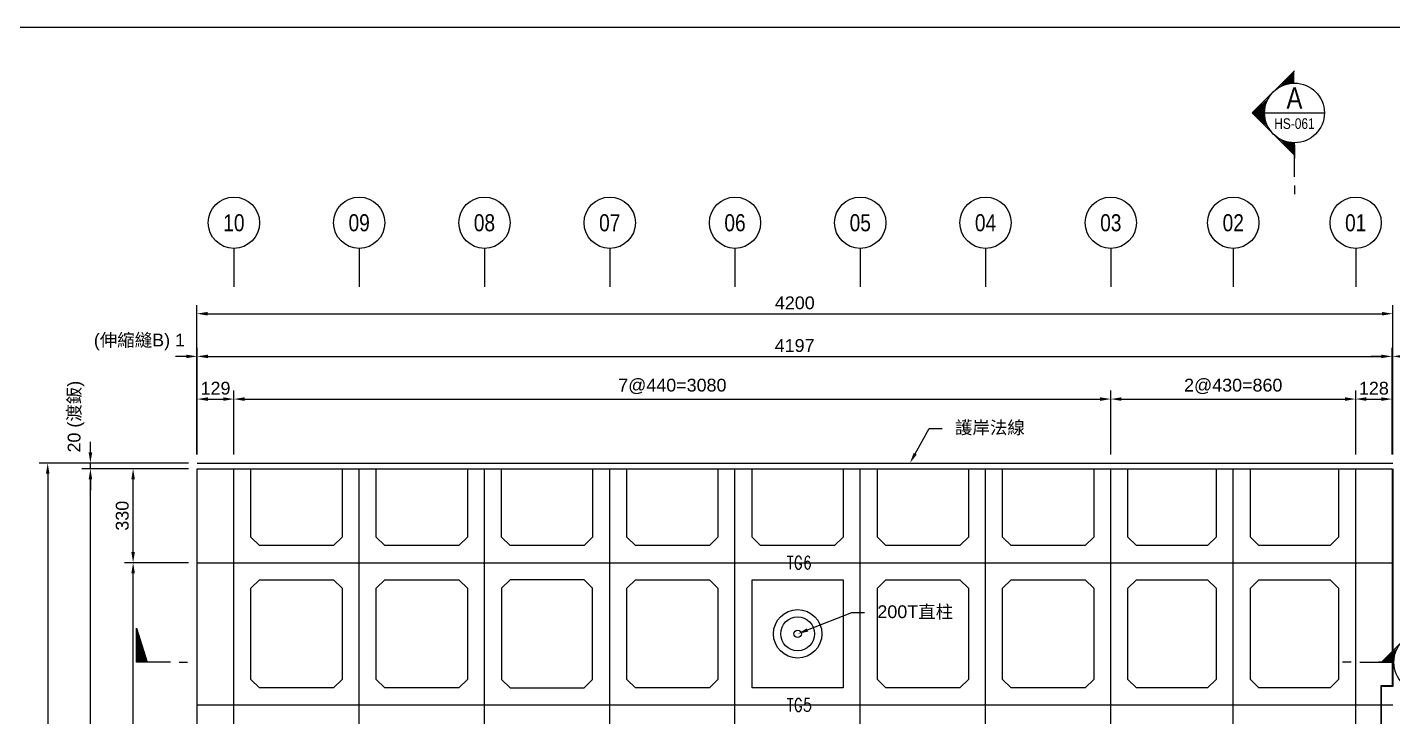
# Model space of a CAD drawing. Header units: millimetres. Extents: x 4668 to 40173, y -3560 to 14620.
# Drawn here: x 11096 to 15892, y 12197 to 14620 of the extents above; entities that cross this region are included whole.
import ezdxf
from ezdxf import colors
from ezdxf.entities.mleader import LeaderData, LeaderLine
from ezdxf.enums import TextEntityAlignment as Align
from ezdxf.math import Vec2, Vec3

# ---------------------------------------------------------------- set-up
doc = ezdxf.new("R2010")
doc.units = ezdxf.units.MM
doc.linetypes.add('CENTER', pattern=[50.8, 31.75, -6.35, 6.35, -6.35])
doc.linetypes.add('DASHED', pattern=[19.05, 12.7, -6.35])
doc.layers.get('0').transparency = 0.5
for name, color, linetype in [('DIM_03', 1, 'Continuous'), ('HB_DIM', 1, 'Continuous'), ('HB_SYMBOLS', 7, 'Continuous'), ('場鑄梁', 4, 'Continuous'), ('場鑄梁_TXT', 2, 'Continuous'), ('場鑄梁_虛線', 4, 'Continuous'), ('底圖', 7, 'Continuous'), ('直柱', 5, 'Continuous')]:
    doc.layers.add(name, color=color, linetype=linetype)
doc.layers.add('HB_0', color=7, linetype='Continuous', transparency=0.5)
doc.styles.get("Standard").update_dxf_attribs({"font": 'arial.ttf'})
doc.styles.add('結構平面-V3$0$STANDARD', font='ROMANS', dxfattribs={"width": 0.8, "bigfont": 'LCHINA.shx'})
doc.dimstyles.new('150cm', dxfattribs={"dimscale": 15, "dimtxt": 3, "dimasz": 2.5, "dimexe": 2, "dimexo": 2, "dimgap": 1, "dimtad": 1, "dimdsep": 46, "dimtxsty": 'Standard', "dimcen": 0, "dimclrt": 2, "dimadec": 0, "dimazin": 0, "dimtfac": 1, "dimtix": 1, "dimtmove": 2, "dimatfit": 3, "dimfxl": 1, "dimtolj": 1, "dimtzin": 0, "dimarcsym": 0})

# ---------------------------------------------------------------- blocks, each defined once
blk = doc.blocks.new('*D545')
at = {"layer": 'Defpoints', "color": 0}
for p in [(11821.8, 13313.2), (11692.8, 13088.2), (11821.8, 13088.2)]:
    blk.add_point(p, dxfattribs=at)
at = {"layer": 'HB_DIM', "color": 0, "lineweight": -2}
for p, q in [((11692.8, 13118.2), (11692.8, 13343.2)), ((11821.8, 13118.2), (11821.8, 13343.2)), ((11730.3, 13313.2), (11784.3, 13313.2))]:
    blk.add_line(p, q, dxfattribs=at)
at = {"layer": 'HB_DIM', "color": 0}
for points in [[(11730.3, 13319.4), (11730.3, 13306.9), (11692.8, 13313.2)], [(11784.3, 13306.9), (11784.3, 13319.4), (11821.8, 13313.2)]]:
    blk.add_solid(points, dxfattribs=at)
at = {"layer": 'HB_DIM', "color": 2, "insert": (11757.3, 13351.1), "char_height": 45, "attachment_point": 5}
blk.add_mtext('\\A1;129', dxfattribs=at)
blk = doc.blocks.new('*D546')
at = {"layer": 'Defpoints', "color": 0}
for p in [(14901.8, 13313.2), (11821.8, 13088.2), (14901.8, 13088.2)]:
    blk.add_point(p, dxfattribs=at)
at = {"layer": 'HB_DIM', "color": 0, "lineweight": -2}
for p, q in [((11821.8, 13118.2), (11821.8, 13343.2)), ((14901.8, 13118.2), (14901.8, 13343.2)), ((11859.3, 13313.2), (14864.3, 13313.2))]:
    blk.add_line(p, q, dxfattribs=at)
at = {"layer": 'HB_DIM', "color": 0}
for points in [[(11859.3, 13319.4), (11859.3, 13306.9), (11821.8, 13313.2)], [(14864.3, 13306.9), (14864.3, 13319.4), (14901.8, 13313.2)]]:
    blk.add_solid(points, dxfattribs=at)
at = {"layer": 'HB_DIM', "color": 2, "insert": (13361.8, 13357.7), "char_height": 45, "attachment_point": 5}
blk.add_mtext('\\A1;7@440=3080', dxfattribs=at)
blk = doc.blocks.new('*D547')
at = {"layer": 'Defpoints', "color": 0}
for p in [(15761.8, 13313.2), (14901.8, 13088.2), (15761.8, 13088.2)]:
    blk.add_point(p, dxfattribs=at)
at = {"layer": 'HB_DIM', "color": 0, "lineweight": -2}
for p, q in [((14901.8, 13118.2), (14901.8, 13343.2)), ((15761.8, 13118.2), (15761.8, 13343.2)), ((14939.3, 13313.2), (15724.3, 13313.2))]:
    blk.add_line(p, q, dxfattribs=at)
at = {"layer": 'HB_DIM', "color": 0}
for points in [[(14939.3, 13319.4), (14939.3, 13306.9), (14901.8, 13313.2)], [(15724.3, 13306.9), (15724.3, 13319.4), (15761.8, 13313.2)]]:
    blk.add_solid(points, dxfattribs=at)
at = {"layer": 'HB_DIM', "color": 2, "insert": (15331.8, 13357.7), "char_height": 45, "attachment_point": 5}
blk.add_mtext('\\A1;2@430=860', dxfattribs=at)
blk = doc.blocks.new('*D548')
at = {"layer": 'Defpoints', "color": 0}
for p in [(15889.8, 13313.2), (15761.8, 13088.2), (15889.8, 13088.2)]:
    blk.add_point(p, dxfattribs=at)
at = {"layer": 'HB_DIM', "color": 0, "lineweight": -2}
for p, q in [((15761.8, 13118.2), (15761.8, 13343.2)), ((15889.8, 13118.2), (15889.8, 13343.2)), ((15799.3, 13313.2), (15852.3, 13313.2))]:
    blk.add_line(p, q, dxfattribs=at)
at = {"layer": 'HB_DIM', "color": 0}
for points in [[(15799.3, 13319.4), (15799.3, 13306.9), (15761.8, 13313.2)], [(15852.3, 13306.9), (15852.3, 13319.4), (15889.8, 13313.2)]]:
    blk.add_solid(points, dxfattribs=at)
at = {"layer": 'HB_DIM', "color": 2, "insert": (15825.8, 13351.1), "char_height": 45, "attachment_point": 5}
blk.add_mtext('\\A1;128', dxfattribs=at)
blk = doc.blocks.new('*D549')
at = {"layer": 'Defpoints', "color": 0}
for p in [(15889.8, 13463.2), (11692.8, 13088.2), (15889.8, 13088.2)]:
    blk.add_point(p, dxfattribs=at)
at = {"layer": 'HB_DIM', "color": 0, "lineweight": -2}
for p, q in [((11692.8, 13118.2), (11692.8, 13493.2)), ((15889.8, 13118.2), (15889.8, 13493.2)), ((11730.3, 13463.2), (15852.3, 13463.2))]:
    blk.add_line(p, q, dxfattribs=at)
at = {"layer": 'HB_DIM', "color": 0}
for points in [[(11730.3, 13469.4), (11730.3, 13456.9), (11692.8, 13463.2)], [(15852.3, 13456.9), (15852.3, 13469.4), (15889.8, 13463.2)]]:
    blk.add_solid(points, dxfattribs=at)
at = {"layer": 'HB_DIM', "color": 2, "insert": (13791.3, 13501.1), "char_height": 45, "attachment_point": 5}
blk.add_mtext('\\A1;4197', dxfattribs=at)
blk = doc.blocks.new('*D550')
at = {"layer": 'Defpoints', "color": 0}
for p in [(15891.8, 13463.2), (15889.8, 13088.2), (15891.8, 13088.2)]:
    blk.add_point(p, dxfattribs=at)
at = {"layer": 'HB_DIM', "color": 0, "lineweight": -2}
for p, q in [((15889.8, 13118.2), (15889.8, 13493.2)), ((15891.8, 13118.2), (15891.8, 13493.2)), ((15852.3, 13463.2), (15814.8, 13463.2)), ((15889.8, 13463.2), (15891.8, 13463.2)), ((15929.3, 13463.2), (15966.8, 13463.2))]:
    blk.add_line(p, q, dxfattribs=at)
at = {"layer": 'HB_DIM', "color": 0}
for points in [[(15852.3, 13456.9), (15852.3, 13469.4), (15889.8, 13463.2)], [(15929.3, 13469.4), (15929.3, 13456.9), (15891.8, 13463.2)]]:
    blk.add_solid(points, dxfattribs=at)
at = {"layer": 'HB_DIM', "color": 2, "insert": (16090.7, 13513.8), "char_height": 45, "attachment_point": 5}
blk.add_mtext('\\A1;2 (伸縮縫A)', dxfattribs=at)
blk = doc.blocks.new('*D551')
at = {"layer": 'Defpoints', "color": 0}
for p in [(11691.8, 13463.2), (11691.8, 13088.2), (11692.8, 13088.2)]:
    blk.add_point(p, dxfattribs=at)
at = {"layer": 'HB_DIM', "color": 0, "lineweight": -2}
for p, q in [((11691.8, 13118.2), (11691.8, 13493.2)), ((11692.8, 13118.2), (11692.8, 13493.2)), ((11654.3, 13463.2), (11616.8, 13463.2)), ((11692.8, 13463.2), (11691.8, 13463.2)), ((11730.3, 13463.2), (11767.8, 13463.2))]:
    blk.add_line(p, q, dxfattribs=at)
at = {"layer": 'HB_DIM', "color": 0}
for points in [[(11654.3, 13456.9), (11654.3, 13469.4), (11691.8, 13463.2)], [(11730.3, 13469.4), (11730.3, 13456.9), (11692.8, 13463.2)]]:
    blk.add_solid(points, dxfattribs=at)
at = {"layer": 'HB_DIM', "color": 2, "insert": (11490, 13513.8), "char_height": 45, "attachment_point": 5}
blk.add_mtext('\\A1;(伸縮縫B) 1', dxfattribs=at)
blk = doc.blocks.new('*D552')
at = {"layer": 'Defpoints', "color": 0}
for p in [(15891.8, 13613.2), (11691.8, 13088.2), (15891.8, 13088.2)]:
    blk.add_point(p, dxfattribs=at)
at = {"layer": 'HB_DIM', "color": 0, "lineweight": -2}
for p, q in [((11691.8, 13118.2), (11691.8, 13643.2)), ((15891.8, 13118.2), (15891.8, 13643.2)), ((11729.3, 13613.2), (15854.3, 13613.2))]:
    blk.add_line(p, q, dxfattribs=at)
at = {"layer": 'HB_DIM', "color": 0}
for points in [[(11729.3, 13619.4), (11729.3, 13606.9), (11691.8, 13613.2)], [(15854.3, 13606.9), (15854.3, 13619.4), (15891.8, 13613.2)]]:
    blk.add_solid(points, dxfattribs=at)
at = {"layer": 'HB_DIM', "color": 2, "insert": (13791.8, 13651.1), "char_height": 45, "attachment_point": 5}
blk.add_mtext('\\A1;4200', dxfattribs=at)
blk = doc.blocks.new('*D554')
at = {"layer": 'Defpoints', "color": 0}
for p in [(11467.8, 12738.2), (11692.8, 12738.2), (11692.8, 10238.2)]:
    blk.add_point(p, dxfattribs=at)
at = {"layer": 'HB_DIM', "color": 0, "lineweight": -2}
for p, q in [((11662.8, 12738.2), (11437.8, 12738.2)), ((11467.8, 10275.7), (11467.8, 12700.7)), ((11662.8, 10238.2), (11437.8, 10238.2))]:
    blk.add_line(p, q, dxfattribs=at)
at = {"layer": 'HB_DIM', "color": 0}
for points in [[(11474.1, 12700.7), (11461.6, 12700.7), (11467.8, 12738.2)], [(11461.6, 10275.7), (11474.1, 10275.7), (11467.8, 10238.2)]]:
    blk.add_solid(points, dxfattribs=at)
at = {"layer": 'HB_DIM', "color": 2, "insert": (11423.3, 11488.2), "char_height": 45, "attachment_point": 5, "rotation": 90}
blk.add_mtext('\\A1;5@500=2500', dxfattribs=at)
blk = doc.blocks.new('*D555')
at = {"layer": 'Defpoints', "color": 0}
for p in [(11467.8, 13068.2), (11692.8, 13068.2), (11692.8, 12738.2)]:
    blk.add_point(p, dxfattribs=at)
at = {"layer": 'HB_DIM', "color": 0, "lineweight": -2}
for p, q in [((11662.8, 13068.2), (11437.8, 13068.2)), ((11467.8, 12775.7), (11467.8, 13030.7)), ((11662.8, 12738.2), (11437.8, 12738.2))]:
    blk.add_line(p, q, dxfattribs=at)
at = {"layer": 'HB_DIM', "color": 0}
for points in [[(11474.1, 13030.7), (11461.6, 13030.7), (11467.8, 13068.2)], [(11461.6, 12775.7), (11474.1, 12775.7), (11467.8, 12738.2)]]:
    blk.add_solid(points, dxfattribs=at)
at = {"layer": 'HB_DIM', "color": 2, "insert": (11429.9, 12903.2), "char_height": 45, "attachment_point": 5, "rotation": 90}
blk.add_mtext('\\A1;330', dxfattribs=at)
blk = doc.blocks.new('*D556')
at = {"layer": 'Defpoints', "color": 0}
for p in [(11317.8, 13068.2), (11691.8, 13068.2), (11692.8, 10088.2)]:
    blk.add_point(p, dxfattribs=at)
at = {"layer": 'HB_DIM', "color": 0, "lineweight": -2}
for p, q in [((11661.8, 13068.2), (11287.8, 13068.2)), ((11317.8, 10125.7), (11317.8, 13030.7)), ((11662.8, 10088.2), (11287.8, 10088.2))]:
    blk.add_line(p, q, dxfattribs=at)
at = {"layer": 'HB_DIM', "color": 0}
for points in [[(11324.1, 13030.7), (11311.6, 13030.7), (11317.8, 13068.2)], [(11311.6, 10125.7), (11324.1, 10125.7), (11317.8, 10088.2)]]:
    blk.add_solid(points, dxfattribs=at)
at = {"layer": 'HB_DIM', "color": 2, "insert": (11279.9, 11578.2), "char_height": 45, "attachment_point": 5, "rotation": 90}
blk.add_mtext('\\A1;2980', dxfattribs=at)
blk = doc.blocks.new('*D557')
at = {"layer": 'Defpoints', "color": 0}
for p in [(11317.8, 13088.2), (11692.8, 13088.2), (11692.8, 13068.2)]:
    blk.add_point(p, dxfattribs=at)
at = {"layer": 'HB_DIM', "color": 0, "lineweight": -2}
for p, q in [((11317.8, 13125.7), (11317.8, 13163.2)), ((11662.8, 13088.2), (11287.8, 13088.2)), ((11662.8, 13068.2), (11287.8, 13068.2)), ((11317.8, 13068.2), (11317.8, 13088.2)), ((11317.8, 13030.7), (11317.8, 12993.2))]:
    blk.add_line(p, q, dxfattribs=at)
at = {"layer": 'HB_DIM', "color": 0}
for points in [[(11311.6, 13125.7), (11324.1, 13125.7), (11317.8, 13088.2)], [(11324.1, 13030.7), (11311.6, 13030.7), (11317.8, 13068.2)]]:
    blk.add_solid(points, dxfattribs=at)
at = {"layer": 'HB_DIM', "color": 2, "insert": (11267.2, 13251.4), "char_height": 45, "attachment_point": 5, "rotation": 90}
blk.add_mtext('\\A1;20 (渡鈑)', dxfattribs=at)
blk = doc.blocks.new('*D558')
at = {"layer": 'Defpoints', "color": 0}
for p in [(11692.8, 13088.2), (11167.8, 10088.2), (11692.8, 10088.2)]:
    blk.add_point(p, dxfattribs=at)
at = {"layer": 'HB_DIM', "color": 0, "lineweight": -2}
for p, q in [((11662.8, 13088.2), (11137.8, 13088.2)), ((11167.8, 13050.7), (11167.8, 10125.7)), ((11662.8, 10088.2), (11137.8, 10088.2))]:
    blk.add_line(p, q, dxfattribs=at)
at = {"layer": 'HB_DIM', "color": 0}
for points in [[(11174.1, 13050.7), (11161.6, 13050.7), (11167.8, 13088.2)], [(11161.6, 10125.7), (11174.1, 10125.7), (11167.8, 10088.2)]]:
    blk.add_solid(points, dxfattribs=at)
at = {"layer": 'HB_DIM', "color": 2, "insert": (11129.9, 11588.2), "char_height": 45, "attachment_point": 5, "rotation": 90}
blk.add_mtext('\\A1;3000', dxfattribs=at)
blk = doc.blocks.new('*D637')
at = {"layer": 'Defpoints', "color": 0}
for p in [(15889.8, 13068.2), (16267, 12305.2), (16415.8, 12305.2)]:
    blk.add_point(p, dxfattribs=at)
at = {"layer": 'HB_DIM', "color": 0, "lineweight": -2}
for p, q in [((15919.8, 13068.2), (16445.8, 13068.2)), ((16415.8, 13030.7), (16415.8, 12342.7)), ((16297, 12305.2), (16445.8, 12305.2))]:
    blk.add_line(p, q, dxfattribs=at)
at = {"layer": 'HB_DIM', "color": 0}
for points in [[(16422.1, 13030.7), (16409.6, 13030.7), (16415.8, 13068.2)], [(16409.6, 12342.7), (16422.1, 12342.7), (16415.8, 12305.2)]]:
    blk.add_solid(points, dxfattribs=at)
at = {"layer": 'HB_DIM', "color": 2, "insert": (16377.9, 12686.7), "char_height": 45, "attachment_point": 5, "rotation": 90}
blk.add_mtext('\\A1;763', dxfattribs=at)
blk = doc.blocks.new('gr_t')
at = {"layer": 'HB_SYMBOLS', "color": 4, "linetype": 'Continuous'}
blk.add_line((0, -6), (0, -15), dxfattribs=at)
blk.add_circle((0, 0), 6, dxfattribs=at)
at = {"layer": 'HB_SYMBOLS', "color": 4, "linetype": 'Continuous', "width": 0.8}
blk.add_attdef('A', text='', height=4.5, dxfattribs=at).set_placement((0, 0), align=Align.MIDDLE)
blk = doc.blocks.new('Boll200T')
at = {"color": 0, "linetype": 'Continuous'}
for radius in [0.85, 0.13]:
    blk.add_circle((0, 0), radius, dxfattribs=at)
at = {"color": 0}
blk.add_circle((0, 0), 0.595, dxfattribs=at)
blk = doc.blocks.new('SEC2U0-n')
at = {"color": 2, "linetype": 'Continuous'}
for p, q in [((-9.9, 0), (0, 9.9)), ((0, 9.9), (9.9, 0)), ((-7.51, 0), (-10.62, 0))]:
    blk.add_line(p, q, dxfattribs=at)
at = {"color": 3}
for p, q in [((-17, 0), (-19, 0)), ((-15, 0), (-7, 0))]:
    blk.add_line(p, q, dxfattribs=at)
at = {"color": 2, "linetype": 'Continuous'}
blk.add_circle((0, 0), 7, dxfattribs=at)
for points in [[(0, 9.9), (-3.5, 6.06), (-4.95, 4.95), (-4.26, 5.55)], [(0, 9.9), (-1.81, 6.76), (-3.5, 6.06), (-1.81, 6.76)], [(0, 9.9), (0, 7), (-1.81, 6.76), (-0.91, 6.94)], [(0, 9.9), (3.5, 6.06), (4.95, 4.95), (4.26, 5.55)], [(0, 9.9), (1.81, 6.76), (3.5, 6.06), (1.81, 6.76)], [(0, 9.9), (0, 7), (1.81, 6.76), (0.91, 6.94)], [(-9.9, 0), (-6.06, 3.5), (-4.95, 4.95), (-5.55, 4.26)], [(-9.9, 0), (-6.76, 1.81), (-6.06, 3.5), (-6.76, 1.81)], [(9.9, 0), (6.06, 3.5), (4.95, 4.95), (5.55, 4.26)], [(9.9, 0), (6.76, 1.81), (6.06, 3.5), (6.76, 1.81)], [(-9.9, 0), (-7, 0), (-6.76, 1.81), (-6.94, 0.91)], [(9.9, 0), (7, 0), (6.76, 1.81), (6.94, 0.91)]]:
    blk.add_solid(points, dxfattribs=at)
blk = doc.blocks.new('ST-n')
at = {"color": 2}
blk.add_line((-7, 0), (7, 0), dxfattribs=at)
blk.add_circle((0, 0), 7, dxfattribs=at)
at = {"color": 3, "width": 0.8}
blk.add_attdef('A', text='', height=4.5, dxfattribs=at).set_placement((0, 3.5), align=Align.MIDDLE)
at = {"color": 1, "width": 0.8}
blk.add_attdef('HB2002', text='', height=2.5, dxfattribs=at).set_placement((0, -2.5), align=Align.MIDDLE)
blk = doc.blocks.new('*X499')
at = {"color": 0, "linetype": 'Continuous'}
for p, q in [((79, 269.21), (79.03, 269.24)), ((79.17, 269.21), (79.29, 269.32)), ((79.35, 269.21), (79.54, 269.4)), ((79.53, 269.21), (79.8, 269.48)), ((79.71, 269.21), (80.06, 269.56)), ((79.88, 269.21), (80.31, 269.64)), ((80.06, 269.21), (80.57, 269.72)), ((80.24, 269.21), (80.83, 269.8)), ((80.41, 269.21), (81.09, 269.88)), ((80.59, 269.21), (81.34, 269.96)), ((80.77, 269.21), (81.6, 270.04)), ((80.94, 269.21), (81.86, 270.12)), ((81.12, 269.21), (82.11, 270.2)), ((81.3, 269.21), (82.37, 270.29)), ((81.47, 269.21), (82.63, 270.37)), ((81.65, 269.21), (82.89, 270.45)), ((81.83, 269.21), (83.14, 270.53)), ((82, 269.21), (83.4, 270.61)), ((82.18, 269.21), (83.66, 270.69)), ((82.36, 269.21), (83.91, 270.77)), ((82.53, 269.21), (84.17, 270.85)), ((82.71, 269.21), (84.43, 270.93)), ((82.89, 269.21), (84.69, 271.01)), ((83.06, 269.21), (84.94, 271.09)), ((83.24, 269.21), (85.2, 271.17)), ((83.42, 269.21), (85.46, 271.25)), ((83.59, 269.21), (85.71, 271.33)), ((83.77, 269.21), (85.97, 271.41)), ((83.95, 269.21), (86.23, 271.49)), ((84.12, 269.21), (86.49, 271.57)), ((84.3, 269.21), (86.74, 271.65)), ((84.48, 269.21), (86.93, 271.66)), ((84.65, 269.21), (86.93, 271.48)), ((84.83, 269.21), (86.93, 271.31)), ((85.01, 269.21), (86.93, 271.13)), ((85.19, 269.21), (86.93, 270.95)), ((85.36, 269.21), (86.93, 270.78)), ((85.54, 269.21), (86.93, 270.6)), ((85.72, 269.21), (86.93, 270.42)), ((85.89, 269.21), (86.93, 270.25)), ((86.07, 269.21), (86.93, 270.07)), ((86.25, 269.21), (86.93, 269.89)), ((86.42, 269.21), (86.93, 269.72)), ((86.6, 269.21), (86.93, 269.54)), ((86.78, 269.21), (86.93, 269.36))]:
    blk.add_line(p, q, dxfattribs=at)
blk = doc.blocks.new('SEND-n')
at = {"color": 3}
for p, q in [((8, 0), (0, 0)), ((10, 0), (12, 0))]:
    blk.add_line(p, q, dxfattribs=at)
at = {"color": 2, "linetype": 'Continuous'}
blk.add_lwpolyline([(0, 0), (0, 8), (2.5, 0)], close=True, dxfattribs=at)
at = {"color": 2, "linetype": 'Continuous', "rotation": 270}
blk.add_blockref('*X499', (-269.21, 86.93), dxfattribs=at)

msp = doc.modelspace()

# ---------------------------------------------------------------- linework, layer by layer
at = {"layer": 'Defpoints', "color": 217, "true_color": 0x93278f}
msp.add_lwpolyline([(16503.213, 7667.236), (13510.713, 7667.236), (13510.713, 6332.236), (4668.213, 6332.236), (4668.213, 14619.736), (16503.213, 14619.736)], close=True, dxfattribs=at)
at = {"layer": '場鑄梁'}
for points in [[(12201.83, 13068.16), (12201.83, 12828.16), (12171.83, 12798.16), (11911.83, 12798.16), (11881.83, 12828.16), (11881.83, 13068.16)], [(12641.83, 13068.16), (12641.83, 12828.16), (12611.83, 12798.16), (12351.83, 12798.16), (12321.83, 12828.16), (12321.83, 13068.16)], [(13081.83, 13068.16), (13081.83, 12828.16), (13051.83, 12798.16), (12791.83, 12798.16), (12761.83, 12828.16), (12761.83, 13068.16)], [(13521.83, 13068.16), (13521.83, 12828.16), (13491.83, 12798.16), (13231.83, 12798.16), (13201.83, 12828.16), (13201.83, 13068.16)], [(13961.83, 13068.16), (13961.83, 12828.16), (13931.83, 12798.16), (13671.83, 12798.16), (13641.83, 12828.16), (13641.83, 13068.16)], [(14401.83, 13068.16), (14401.83, 12828.16), (14371.83, 12798.16), (14111.83, 12798.16), (14081.83, 12828.16), (14081.83, 13068.16)], [(14841.83, 13068.16), (14841.83, 12828.16), (14811.83, 12798.16), (14551.83, 12798.16), (14521.83, 12828.16), (14521.83, 13068.16)], [(15271.83, 13068.16), (15271.83, 12828.16), (15241.83, 12798.16), (14991.83, 12798.16), (14961.83, 12828.16), (14961.83, 13068.16)], [(15701.83, 13068.16), (15701.83, 12828.16), (15671.83, 12798.16), (15421.83, 12798.16), (15391.83, 12828.16), (15391.83, 13068.16)]]:
    msp.add_lwpolyline(points, dxfattribs=at)
for points in [[(11881.83, 12328.16), (11881.83, 12648.16), (11911.83, 12678.16), (12171.83, 12678.16), (12201.83, 12648.16), (12201.83, 12328.16), (12171.83, 12298.16), (11911.83, 12298.16)], [(12321.83, 12328.16), (12321.83, 12648.16), (12351.83, 12678.16), (12611.83, 12678.16), (12641.83, 12648.16), (12641.83, 12328.16), (12611.83, 12298.16), (12351.83, 12298.16)], [(12791.83, 12298.16), (13051.83, 12298.16), (13081.83, 12328.16), (13081.83, 12648.16), (13051.83, 12678.16), (12791.83, 12678.16), (12761.83, 12648.16), (12761.83, 12328.16)], [(13201.83, 12328.16), (13201.83, 12648.16), (13231.83, 12678.16), (13491.83, 12678.16), (13521.83, 12648.16), (13521.83, 12328.16), (13491.83, 12298.16), (13231.83, 12298.16)], [(14081.83, 12328.16), (14081.83, 12648.16), (14111.83, 12678.16), (14371.83, 12678.16), (14401.83, 12648.16), (14401.83, 12328.16), (14371.83, 12298.16), (14111.83, 12298.16)], [(14521.83, 12328.16), (14521.83, 12648.16), (14551.83, 12678.16), (14811.83, 12678.16), (14841.83, 12648.16), (14841.83, 12328.16), (14811.83, 12298.16), (14551.83, 12298.16)], [(14961.83, 12328.16), (14961.83, 12648.16), (14991.83, 12678.16), (15241.83, 12678.16), (15271.83, 12648.16), (15271.83, 12328.16), (15241.83, 12298.16), (14991.83, 12298.16)], [(15391.83, 12328.16), (15391.83, 12648.16), (15421.83, 12678.16), (15671.83, 12678.16), (15701.83, 12648.16), (15701.83, 12328.16), (15671.83, 12298.16), (15421.83, 12298.16)]]:
    msp.add_lwpolyline(points, close=True, dxfattribs=at)
at = {"layer": '場鑄梁', "linetype": 'DASHED', "ltscale": 50}
msp.add_lwpolyline([(13961.83, 12298.16), (13641.83, 12298.16), (13641.83, 12678.16), (13961.83, 12678.16)], close=True, dxfattribs=at)
at = {"layer": '場鑄梁_虛線', "linetype": 'DASHED', "ltscale": 50}
for points in [[(12201.83, 13068.16), (12201.83, 12828.16), (12171.83, 12798.16), (11911.83, 12798.16), (11881.83, 12828.16), (11881.83, 13068.16)], [(12641.83, 13068.16), (12641.83, 12828.16), (12611.83, 12798.16), (12351.83, 12798.16), (12321.83, 12828.16), (12321.83, 13068.16)], [(13081.83, 13068.16), (13081.83, 12828.16), (13051.83, 12798.16), (12791.83, 12798.16), (12761.83, 12828.16), (12761.83, 13068.16)], [(13521.83, 13068.16), (13521.83, 12828.16), (13491.83, 12798.16), (13231.83, 12798.16), (13201.83, 12828.16), (13201.83, 13068.16)], [(13961.83, 13068.16), (13961.83, 12828.16), (13931.83, 12798.16), (13671.83, 12798.16), (13641.83, 12828.16), (13641.83, 13068.16)], [(14401.83, 13068.16), (14401.83, 12828.16), (14371.83, 12798.16), (14111.83, 12798.16), (14081.83, 12828.16), (14081.83, 13068.16)], [(14841.83, 13068.16), (14841.83, 12828.16), (14811.83, 12798.16), (14551.83, 12798.16), (14521.83, 12828.16), (14521.83, 13068.16)], [(15271.83, 13068.16), (15271.83, 12828.16), (15241.83, 12798.16), (14991.83, 12798.16), (14961.83, 12828.16), (14961.83, 13068.16)], [(15701.83, 13068.16), (15701.83, 12828.16), (15671.83, 12798.16), (15421.83, 12798.16), (15391.83, 12828.16), (15391.83, 13068.16)]]:
    msp.add_lwpolyline(points, dxfattribs=at)
for points in [[(11881.83, 12328.16), (11881.83, 12648.16), (11911.83, 12678.16), (12171.83, 12678.16), (12201.83, 12648.16), (12201.83, 12328.16), (12171.83, 12298.16), (11911.83, 12298.16)], [(12321.83, 12328.16), (12321.83, 12648.16), (12351.83, 12678.16), (12611.83, 12678.16), (12641.83, 12648.16), (12641.83, 12328.16), (12611.83, 12298.16), (12351.83, 12298.16)], [(12791.83, 12298.16), (13051.83, 12298.16), (13081.83, 12328.16), (13081.83, 12648.16), (13051.83, 12678.16), (12791.83, 12678.16), (12761.83, 12648.16), (12761.83, 12328.16)], [(13201.83, 12328.16), (13201.83, 12648.16), (13231.83, 12678.16), (13491.83, 12678.16), (13521.83, 12648.16), (13521.83, 12328.16), (13491.83, 12298.16), (13231.83, 12298.16)], [(13961.83, 12298.16), (13641.83, 12298.16), (13641.83, 12678.16), (13961.83, 12678.16)], [(14081.83, 12328.16), (14081.83, 12648.16), (14111.83, 12678.16), (14371.83, 12678.16), (14401.83, 12648.16), (14401.83, 12328.16), (14371.83, 12298.16), (14111.83, 12298.16)], [(14521.83, 12328.16), (14521.83, 12648.16), (14551.83, 12678.16), (14811.83, 12678.16), (14841.83, 12648.16), (14841.83, 12328.16), (14811.83, 12298.16), (14551.83, 12298.16)], [(14961.83, 12328.16), (14961.83, 12648.16), (14991.83, 12678.16), (15241.83, 12678.16), (15271.83, 12648.16), (15271.83, 12328.16), (15241.83, 12298.16), (14991.83, 12298.16)], [(15391.83, 12328.16), (15391.83, 12648.16), (15421.83, 12678.16), (15671.83, 12678.16), (15701.83, 12648.16), (15701.83, 12328.16), (15671.83, 12298.16), (15421.83, 12298.16)]]:
    msp.add_lwpolyline(points, close=True, dxfattribs=at)
at = {"layer": '底圖', "linetype": 'CENTER', "ltscale": 15}
msp.add_line((11691.83, 13068.16), (11691.83, 10088.16), dxfattribs=at)
at = {"layer": '底圖'}
msp.add_line((11692.83, 13088.16), (15891.83, 13088.16), dxfattribs=at)
at = {"layer": '底圖', "color": 252, "linetype": 'CENTER', "ltscale": 150}
for p, q in [((11821.83, 10088.16), (11821.83, 13068.16)), ((12261.83, 10088.16), (12261.83, 13068.16)), ((12701.83, 10088.16), (12701.83, 13068.16)), ((13141.83, 10088.16), (13141.83, 13068.16)), ((13581.83, 10088.16), (13581.83, 13068.16)), ((14021.83, 10088.16), (14021.83, 13068.16)), ((14461.83, 10088.16), (14461.83, 13068.16)), ((14901.83, 10088.16), (14901.83, 13068.16)), ((15331.83, 10088.16), (15331.83, 13068.16)), ((15761.83, 10088.16), (15761.83, 13068.16)), ((11692.83, 12738.16), (15891.83, 12738.16)), ((11692.83, 12238.16), (15891.83, 12238.16))]:
    msp.add_line(p, q, dxfattribs=at)
at = {"layer": '底圖', "color": 4, "linetype": 'Continuous'}
msp.add_lwpolyline([(15889.83, 10088.16), (11692.83, 10088.16), (11692.83, 13068.16), (15889.83, 13068.16), (15889.83, 12305.16), (15849.83, 12305.16), (15849.83, 11801.16), (15889.83, 11801.16), (15889.83, 11175.16), (15849.83, 11175.16), (15849.83, 10671.16), (15889.83, 10671.16)], close=True, dxfattribs=at)
at = {"layer": '底圖'}
msp.add_lwpolyline([(15891.83, 13067.958), (15891.83, 12303.16), (15851.83, 12303.16), (15851.83, 11803.16), (15891.83, 11803.16), (15891.83, 11173.16), (15851.83, 11173.16), (15851.83, 10673.16), (15891.83, 10673.16), (15891.83, 10088.16)], dxfattribs=at)

# ---------------------------------------------------------------- block references
at = {"layer": 'DIM_03', "xscale": 14.99999999999999, "yscale": 14.99999999999999, "zscale": 14.99999999999999}
for p, rotation in [((15546.83, 14318.735), 90.00000086103375), ((16000.947, 12388.16), 8.610337444451461e-07)]:
    msp.add_blockref('SEC2U0-n', p, dxfattribs=dict(at, rotation=rotation))
at = {"layer": 'DIM_03', "linetype": 'Continuous'}
ref = msp.add_blockref('ST-n', (15546.83, 14318.735), dxfattribs=dict(at, xscale=14.99999999999999, yscale=14.99999999999999, zscale=14.99999999999999, rotation=7.778254040857746e-07))
ref.add_attrib('HB2002', 'HS-061', dxfattribs={"layer": '0', "color": 1, "height": 37.5, "rotation": 359.999999, "width": 0.8}).set_placement((15546.83, 14281.235), align=Align.MIDDLE)
ref.add_attrib('A', 'A', dxfattribs={"layer": '0', "color": 3, "height": 75, "rotation": 359.999999, "width": 0.8}).set_placement((15546.83, 14371.235), align=Align.MIDDLE)
at = {"layer": 'DIM_03', "linetype": 'Continuous', "xscale": 14.99999999999999, "yscale": 14.99999999999999, "zscale": 14.99999999999999, "rotation": 8.609491416906192e-07}
msp.add_blockref('SEND-n', (11479.226, 12388.16), dxfattribs=at)
at = {"layer": '底圖'}
ref = msp.add_blockref('gr_t', (11821.83, 13932.85), dxfattribs=dict(at, xscale=15, yscale=15, zscale=15))
ref.add_attrib('A', '10', dxfattribs={"layer": 'HB_SYMBOLS', "color": 4, "linetype": 'Continuous', "height": 60, "width": 0.8}).set_placement((11821.83, 13932.85), align=Align.MIDDLE)
ref = msp.add_blockref('gr_t', (12261.83, 13932.85), dxfattribs=dict(at, xscale=15, yscale=15, zscale=15))
ref.add_attrib('A', '09', dxfattribs={"layer": 'HB_SYMBOLS', "color": 4, "linetype": 'Continuous', "height": 60, "width": 0.8}).set_placement((12261.83, 13932.85), align=Align.MIDDLE)
ref = msp.add_blockref('gr_t', (12701.83, 13932.85), dxfattribs=dict(at, xscale=15, yscale=15, zscale=15))
ref.add_attrib('A', '08', dxfattribs={"layer": 'HB_SYMBOLS', "color": 4, "linetype": 'Continuous', "height": 60, "width": 0.8}).set_placement((12701.83, 13932.85), align=Align.MIDDLE)
ref = msp.add_blockref('gr_t', (13141.83, 13932.85), dxfattribs=dict(at, xscale=15, yscale=15, zscale=15))
ref.add_attrib('A', '07', dxfattribs={"layer": 'HB_SYMBOLS', "color": 4, "linetype": 'Continuous', "height": 60, "width": 0.8}).set_placement((13141.83, 13932.85), align=Align.MIDDLE)
ref = msp.add_blockref('gr_t', (13581.83, 13932.85), dxfattribs=dict(at, xscale=15, yscale=15, zscale=15))
ref.add_attrib('A', '06', dxfattribs={"layer": 'HB_SYMBOLS', "color": 4, "linetype": 'Continuous', "height": 60, "width": 0.8}).set_placement((13581.83, 13932.85), align=Align.MIDDLE)
ref = msp.add_blockref('gr_t', (14021.83, 13932.85), dxfattribs=dict(at, xscale=15, yscale=15, zscale=15))
ref.add_attrib('A', '05', dxfattribs={"layer": 'HB_SYMBOLS', "color": 4, "linetype": 'Continuous', "height": 60, "width": 0.8}).set_placement((14021.83, 13932.85), align=Align.MIDDLE)
ref = msp.add_blockref('gr_t', (14461.83, 13932.85), dxfattribs=dict(at, xscale=15, yscale=15, zscale=15))
ref.add_attrib('A', '04', dxfattribs={"layer": 'HB_SYMBOLS', "color": 4, "linetype": 'Continuous', "height": 60, "width": 0.8}).set_placement((14461.83, 13932.85), align=Align.MIDDLE)
ref = msp.add_blockref('gr_t', (14901.83, 13932.85), dxfattribs=dict(at, xscale=15, yscale=15, zscale=15))
ref.add_attrib('A', '03', dxfattribs={"layer": 'HB_SYMBOLS', "color": 4, "linetype": 'Continuous', "height": 60, "width": 0.8}).set_placement((14901.83, 13932.85), align=Align.MIDDLE)
ref = msp.add_blockref('gr_t', (15331.83, 13932.85), dxfattribs=dict(at, xscale=15, yscale=15, zscale=15))
ref.add_attrib('A', '02', dxfattribs={"layer": 'HB_SYMBOLS', "color": 4, "linetype": 'Continuous', "height": 60, "width": 0.8}).set_placement((15331.83, 13932.85), align=Align.MIDDLE)
ref = msp.add_blockref('gr_t', (15761.83, 13932.85), dxfattribs=dict(at, xscale=15, yscale=15, zscale=15))
ref.add_attrib('A', '01', dxfattribs={"layer": 'HB_SYMBOLS', "color": 4, "linetype": 'Continuous', "height": 60, "width": 0.8}).set_placement((15761.83, 13932.85), align=Align.MIDDLE)
at = {"layer": '直柱', "linetype": 'Continuous', "xscale": 100, "yscale": 100, "zscale": 100}
msp.add_blockref('Boll200T', (13801.83, 12488.16), dxfattribs=at)

# ---------------------------------------------------------------- texts
at = {"layer": '場鑄梁_TXT', "color": 2, "style": '結構平面-V3$0$STANDARD', "width": 0.8}
for s, p in [('TG6', (13807.432, 12738.16)), ('TG5', (13807.432, 12238.16))]:
    msp.add_text(s, height=45, rotation=0, dxfattribs=at).set_placement(p, align=Align.MIDDLE)

# ---------------------------------------------------------------- dimensions: what is measured, and where the dimension line sits
at = {"layer": 'HB_DIM'}
for base, p1, p2, picture, middle in [((15891.83, 13613.16), (11691.83, 13088.16), (15891.83, 13088.16), '*D552', (13791.83, 13651.132)), ((15889.83, 13463.16), (11692.83, 13088.16), (15889.83, 13088.16), '*D549', (13791.33, 13501.132)), ((11821.83, 13313.16), (11692.83, 13088.16), (11821.83, 13088.16), '*D545', (11757.33, 13351.132)), ((15889.83, 13313.16), (15761.83, 13088.16), (15889.83, 13088.16), '*D548', (15825.83, 13351.132))]:
    dim = msp.add_linear_dim(base=base, p1=p1, p2=p2, dimstyle='150cm', dxfattribs=at)
    dim.commit()
    dim.dimension.update_dxf_attribs({"geometry": picture, "text_midpoint": middle})
for base, p1, p2, text, picture, middle in [((11691.83, 13463.16), (11692.83, 13088.16), (11691.83, 13088.16), '(伸縮縫B) <>', '*D551', (11489.956, 13513.785)), ((15891.83, 13463.16), (15889.83, 13088.16), (15891.83, 13088.16), '<> (伸縮縫A)', '*D550', (16090.654, 13513.785))]:
    dim = msp.add_linear_dim(base=base, p1=p1, p2=p2, text=text, dimstyle='150cm', dxfattribs=at)
    dim.commit()
    dim.dimension.update_dxf_attribs({"geometry": picture, "text_midpoint": middle, "dimtype": 160})
for base, p1, p2, text, picture, middle in [((14901.83, 13313.16), (11821.83, 13088.16), (14901.83, 13088.16), '7@440=<>', '*D546', (13361.83, 13357.657)), ((15761.83, 13313.16), (14901.83, 13088.16), (15761.83, 13088.16), '2@430=<>', '*D547', (15331.83, 13357.657))]:
    dim = msp.add_linear_dim(base=base, p1=p1, p2=p2, text=text, dimstyle='150cm', dxfattribs=at)
    dim.commit()
    dim.dimension.update_dxf_attribs({"geometry": picture, "text_midpoint": middle})
dim = msp.add_linear_dim(base=(11317.83, 13088.16), p1=(11692.83, 13068.16), p2=(11692.83, 13088.16), angle=90, text='<> (渡鈑)', dimstyle='150cm', dxfattribs=at)
dim.commit()
dim.dimension.update_dxf_attribs({"geometry": '*D557', "text_midpoint": (11267.205, 13251.434), "dimtype": 160})
for base, p1, p2, picture, middle in [((11167.83, 10088.16), (11692.83, 13088.16), (11692.83, 10088.16), '*D558', (11129.857, 11588.16)), ((11317.83, 13068.16), (11692.83, 10088.16), (11691.83, 13068.16), '*D556', (11279.857, 11578.16)), ((11467.83, 13068.16), (11692.83, 12738.16), (11692.83, 13068.16), '*D555', (11429.857, 12903.16)), ((16415.83, 12305.16), (15889.83, 13068.16), (16266.997, 12305.16), '*D637', (16377.857, 12686.66))]:
    dim = msp.add_linear_dim(base=base, p1=p1, p2=p2, angle=90, dimstyle='150cm', dxfattribs=at)
    dim.commit()
    dim.dimension.update_dxf_attribs({"geometry": picture, "text_midpoint": middle})
dim = msp.add_linear_dim(base=(11467.83, 12738.16), p1=(11692.83, 10238.16), p2=(11692.83, 12738.16), angle=90, text='5@500=<>', dimstyle='150cm', dxfattribs=at)
dim.commit()
dim.dimension.update_dxf_attribs({"geometry": '*D554', "text_midpoint": (11423.332, 11488.16)})

# ---------------------------------------------------------------- leaders
at = {"layer": 'HB_0'}
ml = msp.add_multileader_mtext('Standard', dxfattribs=at)
ml.set_content('護岸法線', color=2)
ml.set_leader_properties(color=1)
ml.build(insert=Vec2(0, 0))
ml.multileader.update_dxf_attribs({"dogleg_length": 3, "arrow_head_size": 37.5, "scale": 15})
ctx = ml.context
ctx.base_point, ctx.scale, ctx.char_height, ctx.arrow_head_size, ctx.landing_gap_size, ctx.plane_origin = Vec3(14309.221, 13208.889), 15, 45, 37.5, 45, Vec3(14196.321, 13088.16)
notes = []
notes.append((ctx, [(0, (1, 1, 0), (14264.221, 13209.784), (1, 0), 45, [(0, [(14196.321, 13088.16)], 0, [])])]))
ctx.mtext.insert, ctx.mtext.flow_direction = Vec3(14354.221, 13235.608), 5
ml = msp.add_multileader_mtext('Standard', dxfattribs=at)
ml.set_content('200T直柱', color=2)
ml.set_leader_properties(color=1)
ml.build(insert=Vec2(0, 0))
ml.multileader.update_dxf_attribs({"dogleg_length": 3, "arrow_head_size": 37.5, "scale": 15})
ctx = ml.context
ctx.base_point, ctx.scale, ctx.char_height, ctx.arrow_head_size, ctx.landing_gap_size, ctx.plane_origin = Vec3(14036.924, 12561.636), 15, 45, 37.5, 45, Vec3(13924.024, 12440.907)
notes.append((ctx, [(0, (1, 1, 0), (13991.924, 12562.914), (1, 0), 45, [(0, [(13801.83, 12488.16)], 0, [])])]))
ctx.mtext.insert, ctx.mtext.flow_direction = Vec3(14081.924, 12588.355), 5
for ctx, leaders in notes:
    for number, flags, end, landing, length, lines in leaders:
        leader = LeaderData()
        leader.index, (leader.has_last_leader_line, leader.has_dogleg_vector, leader.attachment_direction) = number, flags
        leader.last_leader_point, leader.dogleg_vector, leader.dogleg_length = Vec3(end), Vec3(landing), length
        for number, points, colour, breaks in lines:
            line = LeaderLine()
            line.index, line.vertices, line.color, line.breaks = number, Vec3.list(points), colors.encode_raw_color(colour), breaks
            leader.lines.append(line)
        ctx.leaders.append(leader)

doc.saveas('drawing.dxf')
